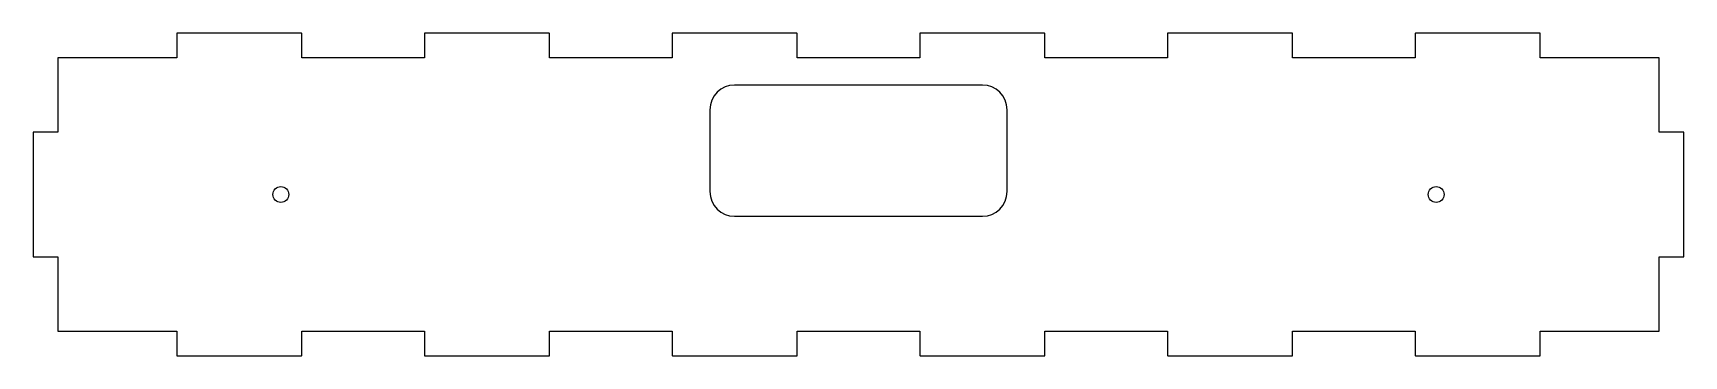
# Model space of a CAD drawing. Header units: millimetres. Extents: x -167 to 167, y -33 to 33.
import ezdxf

# ---------------------------------------------------------------- set-up
doc = ezdxf.new("R2010")
doc.units = ezdxf.units.MM

msp = doc.modelspace()

# ---------------------------------------------------------------- linework, layer by layer
at = {"color": 7, "linetype": 'Continuous', "lineweight": 25}
for p, q in [((-137.59, 32.54), (-137.6, 32.52)), ((-137.6, 32.52), (-137.6, 27.6)), ((-137.58, 32.55), (-137.59, 32.54)), ((-137.57, 32.57), (-137.58, 32.55)), ((-137.56, 32.58), (-137.57, 32.57)), ((-137.52, 32.6), (-137.56, 32.58)), ((-112.48, 32.6), (-137.52, 32.6)), ((-112.46, 32.59), (-112.48, 32.6)), ((-112.45, 32.58), (-112.46, 32.59)), ((-112.43, 32.57), (-112.45, 32.58)), ((-112.42, 32.56), (-112.43, 32.57)), ((-112.4, 32.52), (-112.42, 32.56)), ((-112.4, 27.6), (-112.4, 32.52)), ((-87.59, 32.54), (-87.6, 32.52)), ((-87.6, 32.52), (-87.6, 27.6)), ((-87.58, 32.55), (-87.59, 32.54)), ((-87.57, 32.57), (-87.58, 32.55)), ((-87.56, 32.58), (-87.57, 32.57)), ((-87.52, 32.6), (-87.56, 32.58)), ((-62.48, 32.6), (-87.52, 32.6)), ((-62.46, 32.59), (-62.48, 32.6)), ((-62.45, 32.58), (-62.46, 32.59)), ((-62.43, 32.57), (-62.45, 32.58)), ((-62.42, 32.56), (-62.43, 32.57)), ((-62.4, 32.52), (-62.42, 32.56)), ((-62.4, 27.6), (-62.4, 32.52)), ((-37.59, 32.54), (-37.6, 32.52)), ((-37.6, 32.52), (-37.6, 27.6)), ((-37.58, 32.55), (-37.59, 32.54)), ((-37.57, 32.57), (-37.58, 32.55)), ((-37.56, 32.58), (-37.57, 32.57)), ((-37.52, 32.6), (-37.56, 32.58)), ((-12.48, 32.6), (-37.52, 32.6)), ((-12.46, 32.59), (-12.48, 32.6)), ((-12.45, 32.58), (-12.46, 32.59)), ((-12.43, 32.57), (-12.45, 32.58)), ((-12.42, 32.56), (-12.43, 32.57)), ((-12.4, 32.52), (-12.42, 32.56)), ((-12.4, 27.6), (-12.4, 32.52)), ((12.41, 32.54), (12.4, 32.52)), ((12.4, 32.52), (12.4, 27.6)), ((12.42, 32.55), (12.41, 32.54)), ((12.43, 32.57), (12.42, 32.55)), ((12.44, 32.58), (12.43, 32.57)), ((12.48, 32.6), (12.44, 32.58)), ((37.52, 32.6), (12.48, 32.6)), ((37.54, 32.59), (37.52, 32.6)), ((37.55, 32.58), (37.54, 32.59)), ((37.57, 32.57), (37.55, 32.58)), ((37.58, 32.56), (37.57, 32.57)), ((37.6, 32.52), (37.58, 32.56)), ((37.6, 27.6), (37.6, 32.52)), ((62.41, 32.54), (62.4, 32.52)), ((62.4, 32.52), (62.4, 27.6)), ((62.42, 32.55), (62.41, 32.54)), ((62.43, 32.57), (62.42, 32.55)), ((62.44, 32.58), (62.43, 32.57)), ((62.48, 32.6), (62.44, 32.58)), ((87.52, 32.6), (62.48, 32.6)), ((87.54, 32.59), (87.52, 32.6)), ((87.55, 32.58), (87.54, 32.59)), ((87.57, 32.57), (87.55, 32.58)), ((87.58, 32.56), (87.57, 32.57)), ((87.6, 32.52), (87.58, 32.56)), ((87.6, 27.6), (87.6, 32.52)), ((112.41, 32.54), (112.4, 32.52)), ((112.4, 32.52), (112.4, 27.6)), ((112.42, 32.55), (112.41, 32.54)), ((112.43, 32.57), (112.42, 32.55)), ((112.44, 32.58), (112.43, 32.57)), ((112.48, 32.6), (112.44, 32.58)), ((137.52, 32.6), (112.48, 32.6)), ((137.54, 32.59), (137.52, 32.6)), ((137.55, 32.58), (137.54, 32.59)), ((137.57, 32.57), (137.55, 32.58)), ((137.58, 32.56), (137.57, 32.57)), ((137.6, 32.52), (137.58, 32.56)), ((137.6, 27.6), (137.6, 32.52)), ((-161.63, 27.54), (-161.64, 27.52)), ((-161.64, 27.52), (-161.64, 12.6)), ((-161.62, 27.55), (-161.63, 27.54)), ((-161.61, 27.57), (-161.62, 27.55)), ((-161.6, 27.58), (-161.61, 27.57)), ((-161.56, 27.6), (-161.6, 27.58)), ((-137.6, 27.6), (-161.56, 27.6)), ((-87.6, 27.6), (-112.4, 27.6)), ((-37.6, 27.6), (-62.4, 27.6)), ((12.4, 27.6), (-12.4, 27.6)), ((62.4, 27.6), (37.6, 27.6)), ((112.4, 27.6), (87.6, 27.6)), ((161.56, 27.6), (137.6, 27.6)), ((161.58, 27.59), (161.56, 27.6)), ((161.59, 27.58), (161.58, 27.59)), ((161.61, 27.57), (161.59, 27.58)), ((161.62, 27.56), (161.61, 27.57)), ((161.64, 27.52), (161.62, 27.56)), ((161.64, 12.6), (161.64, 27.52)), ((25, 22.1), (-25, 22.1)), ((-30, 17.1), (-30, 0.6)), ((30, 0.6), (30, 17.1)), ((-166.63, 12.54), (-166.64, 12.52)), ((-166.64, 12.52), (-166.64, -12.52)), ((-166.62, 12.55), (-166.63, 12.54)), ((-166.61, 12.57), (-166.62, 12.55)), ((-166.6, 12.58), (-166.61, 12.57)), ((-166.56, 12.6), (-166.6, 12.58)), ((-161.64, 12.6), (-166.56, 12.6)), ((166.56, 12.6), (161.64, 12.6)), ((166.58, 12.59), (166.56, 12.6)), ((166.59, 12.58), (166.58, 12.59)), ((166.61, 12.57), (166.59, 12.58)), ((166.62, 12.56), (166.61, 12.57)), ((166.64, 12.52), (166.62, 12.56)), ((166.64, -12.52), (166.64, 12.52)), ((-25, -4.4), (25, -4.4)), ((-166.64, -12.52), (-166.62, -12.56)), ((-166.62, -12.56), (-166.61, -12.57)), ((-166.61, -12.57), (-166.59, -12.58)), ((-166.59, -12.58), (-166.58, -12.59)), ((-166.58, -12.59), (-166.56, -12.6)), ((-166.56, -12.6), (-161.64, -12.6)), ((-161.64, -12.6), (-161.64, -27.52)), ((161.64, -27.52), (161.64, -12.6)), ((161.64, -12.6), (166.56, -12.6)), ((166.56, -12.6), (166.6, -12.58)), ((166.6, -12.58), (166.61, -12.57)), ((166.61, -12.57), (166.62, -12.55)), ((166.62, -12.55), (166.63, -12.54)), ((166.63, -12.54), (166.64, -12.52)), ((-161.64, -27.52), (-161.62, -27.56)), ((-161.62, -27.56), (-161.61, -27.57)), ((-161.61, -27.57), (-161.59, -27.58)), ((-161.59, -27.58), (-161.58, -27.59)), ((-161.58, -27.59), (-161.56, -27.6)), ((-161.56, -27.6), (-137.6, -27.6)), ((-137.6, -27.6), (-137.6, -32.52)), ((-112.4, -32.52), (-112.4, -27.6)), ((-112.4, -27.6), (-87.6, -27.6)), ((-87.6, -27.6), (-87.6, -32.52)), ((-62.4, -32.52), (-62.4, -27.6)), ((-62.4, -27.6), (-37.6, -27.6)), ((-37.6, -27.6), (-37.6, -32.52)), ((-12.4, -32.52), (-12.4, -27.6)), ((-12.4, -27.6), (12.4, -27.6)), ((12.4, -27.6), (12.4, -32.52)), ((37.6, -32.52), (37.6, -27.6)), ((37.6, -27.6), (62.4, -27.6)), ((62.4, -27.6), (62.4, -32.52)), ((87.6, -32.52), (87.6, -27.6)), ((87.6, -27.6), (112.4, -27.6)), ((112.4, -27.6), (112.4, -32.52)), ((137.6, -32.52), (137.6, -27.6)), ((137.6, -27.6), (161.56, -27.6)), ((161.56, -27.6), (161.6, -27.58)), ((161.6, -27.58), (161.61, -27.57)), ((161.61, -27.57), (161.62, -27.55)), ((161.62, -27.55), (161.63, -27.54)), ((161.63, -27.54), (161.64, -27.52)), ((-137.6, -32.52), (-137.58, -32.56)), ((-137.58, -32.56), (-137.57, -32.57)), ((-137.57, -32.57), (-137.55, -32.58)), ((-137.55, -32.58), (-137.54, -32.59)), ((-137.54, -32.59), (-137.52, -32.6)), ((-137.52, -32.6), (-112.48, -32.6)), ((-112.48, -32.6), (-112.44, -32.58)), ((-112.44, -32.58), (-112.43, -32.57)), ((-112.43, -32.57), (-112.42, -32.55)), ((-112.42, -32.55), (-112.41, -32.54)), ((-112.41, -32.54), (-112.4, -32.52)), ((-87.6, -32.52), (-87.58, -32.56)), ((-87.58, -32.56), (-87.57, -32.57)), ((-87.57, -32.57), (-87.55, -32.58)), ((-87.55, -32.58), (-87.54, -32.59)), ((-87.54, -32.59), (-87.52, -32.6)), ((-87.52, -32.6), (-62.48, -32.6)), ((-62.48, -32.6), (-62.44, -32.58)), ((-62.44, -32.58), (-62.43, -32.57)), ((-62.43, -32.57), (-62.42, -32.55)), ((-62.42, -32.55), (-62.41, -32.54)), ((-62.41, -32.54), (-62.4, -32.52)), ((-37.6, -32.52), (-37.58, -32.56)), ((-37.58, -32.56), (-37.57, -32.57)), ((-37.57, -32.57), (-37.55, -32.58)), ((-37.55, -32.58), (-37.54, -32.59)), ((-37.54, -32.59), (-37.52, -32.6)), ((-37.52, -32.6), (-12.48, -32.6)), ((-12.48, -32.6), (-12.44, -32.58)), ((-12.44, -32.58), (-12.43, -32.57)), ((-12.43, -32.57), (-12.42, -32.55)), ((-12.42, -32.55), (-12.41, -32.54)), ((-12.41, -32.54), (-12.4, -32.52)), ((12.4, -32.52), (12.42, -32.56)), ((12.42, -32.56), (12.43, -32.57)), ((12.43, -32.57), (12.45, -32.58)), ((12.45, -32.58), (12.46, -32.59)), ((12.46, -32.59), (12.48, -32.6)), ((12.48, -32.6), (37.52, -32.6)), ((37.52, -32.6), (37.56, -32.58)), ((37.56, -32.58), (37.57, -32.57)), ((37.57, -32.57), (37.58, -32.55)), ((37.58, -32.55), (37.59, -32.54)), ((37.59, -32.54), (37.6, -32.52)), ((62.4, -32.52), (62.42, -32.56)), ((62.42, -32.56), (62.43, -32.57)), ((62.43, -32.57), (62.45, -32.58)), ((62.45, -32.58), (62.46, -32.59)), ((62.46, -32.59), (62.48, -32.6)), ((62.48, -32.6), (87.52, -32.6)), ((87.52, -32.6), (87.56, -32.58)), ((87.56, -32.58), (87.57, -32.57)), ((87.57, -32.57), (87.58, -32.55)), ((87.58, -32.55), (87.59, -32.54)), ((87.59, -32.54), (87.6, -32.52)), ((112.4, -32.52), (112.42, -32.56)), ((112.42, -32.56), (112.43, -32.57)), ((112.43, -32.57), (112.45, -32.58)), ((112.45, -32.58), (112.46, -32.59)), ((112.46, -32.59), (112.48, -32.6)), ((112.48, -32.6), (137.52, -32.6)), ((137.52, -32.6), (137.56, -32.58)), ((137.56, -32.58), (137.57, -32.57)), ((137.57, -32.57), (137.58, -32.55)), ((137.58, -32.55), (137.59, -32.54)), ((137.59, -32.54), (137.6, -32.52))]:
    msp.add_line(p, q, dxfattribs=at)
for centre in [(-116.61, 0), (116.61, 0)]:
    msp.add_circle(centre, 1.6, dxfattribs=at)
for centre, start, end in [((-25, 17.1), 90, 180), ((25, 17.1), 0, 90), ((-25, 0.6), 180, 270), ((25, 0.6), 270, 0)]:
    msp.add_arc(centre, 5, start, end, dxfattribs=at)

doc.saveas('drawing.dxf')
